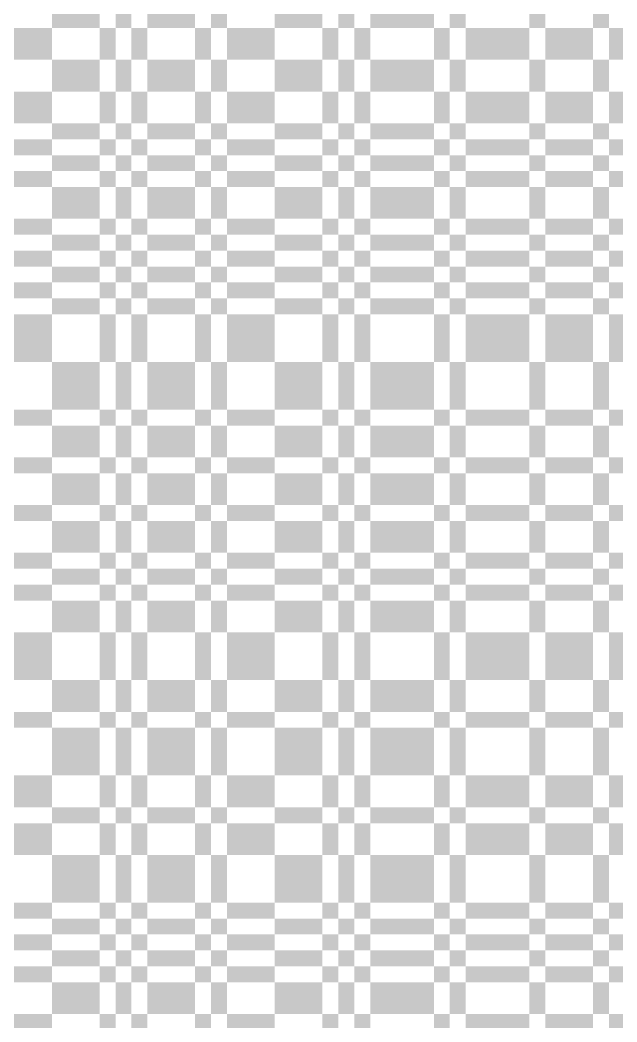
# Model space of a CAD drawing. Extents: x 0 to 200, y 0 to 200.
# Drawn here: x 150 to 165, y 75 to 100.2 of the extents above; entities that cross this region are included whole.
import ezdxf

# ---------------------------------------------------------------- set-up
doc = ezdxf.new("R2010")
doc.units = 0

msp = doc.modelspace()

# ---------------------------------------------------------------- linework, layer by layer
at = {"layer": 'CHROME'}
for points in [[(150.8, 100), (152, 100), (150.8, 100.4), (152, 100.4)], [(152.4, 100), (152.8, 100), (152.4, 100.4), (152.8, 100.4)], [(153.2, 100), (154.4, 100), (153.2, 100.4), (154.4, 100.4)], [(154.8, 100), (155.2, 100), (154.8, 100.4), (155.2, 100.4)], [(156.4, 100), (157.6, 100), (156.4, 100.4), (157.6, 100.4)], [(158, 100), (158.4, 100), (158, 100.4), (158.4, 100.4)], [(158.8, 100), (160.4, 100), (158.8, 100.4), (160.4, 100.4)], [(160.8, 100), (161.2, 100), (160.8, 100.4), (161.2, 100.4)], [(162.8, 100), (163.2, 100), (162.8, 100.4), (163.2, 100.4)], [(164.4, 100), (164.8, 100), (164.4, 100.4), (164.8, 100.4)], [(149.2, 99.2), (150.8, 99.2), (149.2, 100), (150.8, 100)], [(152, 99.2), (152.4, 99.2), (152, 100), (152.4, 100)], [(152.8, 99.2), (153.2, 99.2), (152.8, 100), (153.2, 100)], [(154.4, 99.2), (154.8, 99.2), (154.4, 100), (154.8, 100)], [(155.2, 99.2), (156.4, 99.2), (155.2, 100), (156.4, 100)], [(157.6, 99.2), (158, 99.2), (157.6, 100), (158, 100)], [(158.4, 99.2), (158.8, 99.2), (158.4, 100), (158.8, 100)], [(160.4, 99.2), (160.8, 99.2), (160.4, 100), (160.8, 100)], [(161.2, 99.2), (162.8, 99.2), (161.2, 100), (162.8, 100)], [(163.2, 99.2), (164.4, 99.2), (163.2, 100), (164.4, 100)], [(164.8, 99.2), (165.2, 99.2), (164.8, 100), (165.2, 100)], [(150.8, 98.4), (152, 98.4), (150.8, 99.2), (152, 99.2)], [(152.4, 98.4), (152.8, 98.4), (152.4, 99.2), (152.8, 99.2)], [(153.2, 98.4), (154.4, 98.4), (153.2, 99.2), (154.4, 99.2)], [(154.8, 98.4), (155.2, 98.4), (154.8, 99.2), (155.2, 99.2)], [(156.4, 98.4), (157.6, 98.4), (156.4, 99.2), (157.6, 99.2)], [(158, 98.4), (158.4, 98.4), (158, 99.2), (158.4, 99.2)], [(158.8, 98.4), (160.4, 98.4), (158.8, 99.2), (160.4, 99.2)], [(160.8, 98.4), (161.2, 98.4), (160.8, 99.2), (161.2, 99.2)], [(162.8, 98.4), (163.2, 98.4), (162.8, 99.2), (163.2, 99.2)], [(164.4, 98.4), (164.8, 98.4), (164.4, 99.2), (164.8, 99.2)], [(149.2, 97.6), (150.8, 97.6), (149.2, 98.4), (150.8, 98.4)], [(152, 97.6), (152.4, 97.6), (152, 98.4), (152.4, 98.4)], [(152.8, 97.6), (153.2, 97.6), (152.8, 98.4), (153.2, 98.4)], [(154.4, 97.6), (154.8, 97.6), (154.4, 98.4), (154.8, 98.4)], [(155.2, 97.6), (156.4, 97.6), (155.2, 98.4), (156.4, 98.4)], [(157.6, 97.6), (158, 97.6), (157.6, 98.4), (158, 98.4)], [(158.4, 97.6), (158.8, 97.6), (158.4, 98.4), (158.8, 98.4)], [(160.4, 97.6), (160.8, 97.6), (160.4, 98.4), (160.8, 98.4)], [(161.2, 97.6), (162.8, 97.6), (161.2, 98.4), (162.8, 98.4)], [(163.2, 97.6), (164.4, 97.6), (163.2, 98.4), (164.4, 98.4)], [(164.8, 97.6), (165.2, 97.6), (164.8, 98.4), (165.2, 98.4)], [(150.8, 97.2), (152, 97.2), (150.8, 97.6), (152, 97.6)], [(152.4, 97.2), (152.8, 97.2), (152.4, 97.6), (152.8, 97.6)], [(153.2, 97.2), (154.4, 97.2), (153.2, 97.6), (154.4, 97.6)], [(154.8, 97.2), (155.2, 97.2), (154.8, 97.6), (155.2, 97.6)], [(156.4, 97.2), (157.6, 97.2), (156.4, 97.6), (157.6, 97.6)], [(158, 97.2), (158.4, 97.2), (158, 97.6), (158.4, 97.6)], [(158.8, 97.2), (160.4, 97.2), (158.8, 97.6), (160.4, 97.6)], [(160.8, 97.2), (161.2, 97.2), (160.8, 97.6), (161.2, 97.6)], [(162.8, 97.2), (163.2, 97.2), (162.8, 97.6), (163.2, 97.6)], [(164.4, 97.2), (164.8, 97.2), (164.4, 97.6), (164.8, 97.6)], [(149.2, 96.8), (150.8, 96.8), (149.2, 97.2), (150.8, 97.2)], [(152, 96.8), (152.4, 96.8), (152, 97.2), (152.4, 97.2)], [(152.8, 96.8), (153.2, 96.8), (152.8, 97.2), (153.2, 97.2)], [(154.4, 96.8), (154.8, 96.8), (154.4, 97.2), (154.8, 97.2)], [(155.2, 96.8), (156.4, 96.8), (155.2, 97.2), (156.4, 97.2)], [(157.6, 96.8), (158, 96.8), (157.6, 97.2), (158, 97.2)], [(158.4, 96.8), (158.8, 96.8), (158.4, 97.2), (158.8, 97.2)], [(160.4, 96.8), (160.8, 96.8), (160.4, 97.2), (160.8, 97.2)], [(161.2, 96.8), (162.8, 96.8), (161.2, 97.2), (162.8, 97.2)], [(163.2, 96.8), (164.4, 96.8), (163.2, 97.2), (164.4, 97.2)], [(164.8, 96.8), (165.2, 96.8), (164.8, 97.2), (165.2, 97.2)], [(150.8, 96.4), (152, 96.4), (150.8, 96.8), (152, 96.8)], [(152.4, 96.4), (152.8, 96.4), (152.4, 96.8), (152.8, 96.8)], [(153.2, 96.4), (154.4, 96.4), (153.2, 96.8), (154.4, 96.8)], [(154.8, 96.4), (155.2, 96.4), (154.8, 96.8), (155.2, 96.8)], [(156.4, 96.4), (157.6, 96.4), (156.4, 96.8), (157.6, 96.8)], [(158, 96.4), (158.4, 96.4), (158, 96.8), (158.4, 96.8)], [(158.8, 96.4), (160.4, 96.4), (158.8, 96.8), (160.4, 96.8)], [(160.8, 96.4), (161.2, 96.4), (160.8, 96.8), (161.2, 96.8)], [(162.8, 96.4), (163.2, 96.4), (162.8, 96.8), (163.2, 96.8)], [(164.4, 96.4), (164.8, 96.4), (164.4, 96.8), (164.8, 96.8)], [(149.2, 96), (150.8, 96), (149.2, 96.4), (150.8, 96.4)], [(152, 96), (152.4, 96), (152, 96.4), (152.4, 96.4)], [(152.8, 96), (153.2, 96), (152.8, 96.4), (153.2, 96.4)], [(154.4, 96), (154.8, 96), (154.4, 96.4), (154.8, 96.4)], [(155.2, 96), (156.4, 96), (155.2, 96.4), (156.4, 96.4)], [(157.6, 96), (158, 96), (157.6, 96.4), (158, 96.4)], [(158.4, 96), (158.8, 96), (158.4, 96.4), (158.8, 96.4)], [(160.4, 96), (160.8, 96), (160.4, 96.4), (160.8, 96.4)], [(161.2, 96), (162.8, 96), (161.2, 96.4), (162.8, 96.4)], [(163.2, 96), (164.4, 96), (163.2, 96.4), (164.4, 96.4)], [(164.8, 96), (165.2, 96), (164.8, 96.4), (165.2, 96.4)], [(150.8, 95.2), (152, 95.2), (150.8, 96), (152, 96)], [(152.4, 95.2), (152.8, 95.2), (152.4, 96), (152.8, 96)], [(153.2, 95.2), (154.4, 95.2), (153.2, 96), (154.4, 96)], [(154.8, 95.2), (155.2, 95.2), (154.8, 96), (155.2, 96)], [(156.4, 95.2), (157.6, 95.2), (156.4, 96), (157.6, 96)], [(158, 95.2), (158.4, 95.2), (158, 96), (158.4, 96)], [(158.8, 95.2), (160.4, 95.2), (158.8, 96), (160.4, 96)], [(160.8, 95.2), (161.2, 95.2), (160.8, 96), (161.2, 96)], [(162.8, 95.2), (163.2, 95.2), (162.8, 96), (163.2, 96)], [(164.4, 95.2), (164.8, 95.2), (164.4, 96), (164.8, 96)], [(149.2, 94.8), (150.8, 94.8), (149.2, 95.2), (150.8, 95.2)], [(152, 94.8), (152.4, 94.8), (152, 95.2), (152.4, 95.2)], [(152.8, 94.8), (153.2, 94.8), (152.8, 95.2), (153.2, 95.2)], [(154.4, 94.8), (154.8, 94.8), (154.4, 95.2), (154.8, 95.2)], [(155.2, 94.8), (156.4, 94.8), (155.2, 95.2), (156.4, 95.2)], [(157.6, 94.8), (158, 94.8), (157.6, 95.2), (158, 95.2)], [(158.4, 94.8), (158.8, 94.8), (158.4, 95.2), (158.8, 95.2)], [(160.4, 94.8), (160.8, 94.8), (160.4, 95.2), (160.8, 95.2)], [(161.2, 94.8), (162.8, 94.8), (161.2, 95.2), (162.8, 95.2)], [(163.2, 94.8), (164.4, 94.8), (163.2, 95.2), (164.4, 95.2)], [(164.8, 94.8), (165.2, 94.8), (164.8, 95.2), (165.2, 95.2)], [(150.8, 94.4), (152, 94.4), (150.8, 94.8), (152, 94.8)], [(152.4, 94.4), (152.8, 94.4), (152.4, 94.8), (152.8, 94.8)], [(153.2, 94.4), (154.4, 94.4), (153.2, 94.8), (154.4, 94.8)], [(154.8, 94.4), (155.2, 94.4), (154.8, 94.8), (155.2, 94.8)], [(156.4, 94.4), (157.6, 94.4), (156.4, 94.8), (157.6, 94.8)], [(158, 94.4), (158.4, 94.4), (158, 94.8), (158.4, 94.8)], [(158.8, 94.4), (160.4, 94.4), (158.8, 94.8), (160.4, 94.8)], [(160.8, 94.4), (161.2, 94.4), (160.8, 94.8), (161.2, 94.8)], [(162.8, 94.4), (163.2, 94.4), (162.8, 94.8), (163.2, 94.8)], [(164.4, 94.4), (164.8, 94.4), (164.4, 94.8), (164.8, 94.8)], [(149.2, 94), (150.8, 94), (149.2, 94.4), (150.8, 94.4)], [(152, 94), (152.4, 94), (152, 94.4), (152.4, 94.4)], [(152.8, 94), (153.2, 94), (152.8, 94.4), (153.2, 94.4)], [(154.4, 94), (154.8, 94), (154.4, 94.4), (154.8, 94.4)], [(155.2, 94), (156.4, 94), (155.2, 94.4), (156.4, 94.4)], [(157.6, 94), (158, 94), (157.6, 94.4), (158, 94.4)], [(158.4, 94), (158.8, 94), (158.4, 94.4), (158.8, 94.4)], [(160.4, 94), (160.8, 94), (160.4, 94.4), (160.8, 94.4)], [(161.2, 94), (162.8, 94), (161.2, 94.4), (162.8, 94.4)], [(163.2, 94), (164.4, 94), (163.2, 94.4), (164.4, 94.4)], [(164.8, 94), (165.2, 94), (164.8, 94.4), (165.2, 94.4)], [(150.8, 93.6), (152, 93.6), (150.8, 94), (152, 94)], [(152.4, 93.6), (152.8, 93.6), (152.4, 94), (152.8, 94)], [(153.2, 93.6), (154.4, 93.6), (153.2, 94), (154.4, 94)], [(154.8, 93.6), (155.2, 93.6), (154.8, 94), (155.2, 94)], [(156.4, 93.6), (157.6, 93.6), (156.4, 94), (157.6, 94)], [(158, 93.6), (158.4, 93.6), (158, 94), (158.4, 94)], [(158.8, 93.6), (160.4, 93.6), (158.8, 94), (160.4, 94)], [(160.8, 93.6), (161.2, 93.6), (160.8, 94), (161.2, 94)], [(162.8, 93.6), (163.2, 93.6), (162.8, 94), (163.2, 94)], [(164.4, 93.6), (164.8, 93.6), (164.4, 94), (164.8, 94)], [(149.2, 93.2), (150.8, 93.2), (149.2, 93.6), (150.8, 93.6)], [(152, 93.2), (152.4, 93.2), (152, 93.6), (152.4, 93.6)], [(152.8, 93.2), (153.2, 93.2), (152.8, 93.6), (153.2, 93.6)], [(154.4, 93.2), (154.8, 93.2), (154.4, 93.6), (154.8, 93.6)], [(155.2, 93.2), (156.4, 93.2), (155.2, 93.6), (156.4, 93.6)], [(157.6, 93.2), (158, 93.2), (157.6, 93.6), (158, 93.6)], [(158.4, 93.2), (158.8, 93.2), (158.4, 93.6), (158.8, 93.6)], [(160.4, 93.2), (160.8, 93.2), (160.4, 93.6), (160.8, 93.6)], [(161.2, 93.2), (162.8, 93.2), (161.2, 93.6), (162.8, 93.6)], [(163.2, 93.2), (164.4, 93.2), (163.2, 93.6), (164.4, 93.6)], [(164.8, 93.2), (165.2, 93.2), (164.8, 93.6), (165.2, 93.6)], [(150.8, 92.8), (152, 92.8), (150.8, 93.2), (152, 93.2)], [(152.4, 92.8), (152.8, 92.8), (152.4, 93.2), (152.8, 93.2)], [(153.2, 92.8), (154.4, 92.8), (153.2, 93.2), (154.4, 93.2)], [(154.8, 92.8), (155.2, 92.8), (154.8, 93.2), (155.2, 93.2)], [(156.4, 92.8), (157.6, 92.8), (156.4, 93.2), (157.6, 93.2)], [(158, 92.8), (158.4, 92.8), (158, 93.2), (158.4, 93.2)], [(158.8, 92.8), (160.4, 92.8), (158.8, 93.2), (160.4, 93.2)], [(160.8, 92.8), (161.2, 92.8), (160.8, 93.2), (161.2, 93.2)], [(162.8, 92.8), (163.2, 92.8), (162.8, 93.2), (163.2, 93.2)], [(164.4, 92.8), (164.8, 92.8), (164.4, 93.2), (164.8, 93.2)], [(149.2, 91.6), (150.8, 91.6), (149.2, 92.8), (150.8, 92.8)], [(152, 91.6), (152.4, 91.6), (152, 92.8), (152.4, 92.8)], [(152.8, 91.6), (153.2, 91.6), (152.8, 92.8), (153.2, 92.8)], [(154.4, 91.6), (154.8, 91.6), (154.4, 92.8), (154.8, 92.8)], [(155.2, 91.6), (156.4, 91.6), (155.2, 92.8), (156.4, 92.8)], [(157.6, 91.6), (158, 91.6), (157.6, 92.8), (158, 92.8)], [(158.4, 91.6), (158.8, 91.6), (158.4, 92.8), (158.8, 92.8)], [(160.4, 91.6), (160.8, 91.6), (160.4, 92.8), (160.8, 92.8)], [(161.2, 91.6), (162.8, 91.6), (161.2, 92.8), (162.8, 92.8)], [(163.2, 91.6), (164.4, 91.6), (163.2, 92.8), (164.4, 92.8)], [(164.8, 91.6), (165.2, 91.6), (164.8, 92.8), (165.2, 92.8)], [(150.8, 90.4), (152, 90.4), (150.8, 91.6), (152, 91.6)], [(152.4, 90.4), (152.8, 90.4), (152.4, 91.6), (152.8, 91.6)], [(153.2, 90.4), (154.4, 90.4), (153.2, 91.6), (154.4, 91.6)], [(154.8, 90.4), (155.2, 90.4), (154.8, 91.6), (155.2, 91.6)], [(156.4, 90.4), (157.6, 90.4), (156.4, 91.6), (157.6, 91.6)], [(158, 90.4), (158.4, 90.4), (158, 91.6), (158.4, 91.6)], [(158.8, 90.4), (160.4, 90.4), (158.8, 91.6), (160.4, 91.6)], [(160.8, 90.4), (161.2, 90.4), (160.8, 91.6), (161.2, 91.6)], [(162.8, 90.4), (163.2, 90.4), (162.8, 91.6), (163.2, 91.6)], [(164.4, 90.4), (164.8, 90.4), (164.4, 91.6), (164.8, 91.6)], [(149.2, 90), (150.8, 90), (149.2, 90.4), (150.8, 90.4)], [(152, 90), (152.4, 90), (152, 90.4), (152.4, 90.4)], [(152.8, 90), (153.2, 90), (152.8, 90.4), (153.2, 90.4)], [(154.4, 90), (154.8, 90), (154.4, 90.4), (154.8, 90.4)], [(155.2, 90), (156.4, 90), (155.2, 90.4), (156.4, 90.4)], [(157.6, 90), (158, 90), (157.6, 90.4), (158, 90.4)], [(158.4, 90), (158.8, 90), (158.4, 90.4), (158.8, 90.4)], [(160.4, 90), (160.8, 90), (160.4, 90.4), (160.8, 90.4)], [(161.2, 90), (162.8, 90), (161.2, 90.4), (162.8, 90.4)], [(163.2, 90), (164.4, 90), (163.2, 90.4), (164.4, 90.4)], [(164.8, 90), (165.2, 90), (164.8, 90.4), (165.2, 90.4)], [(150.8, 89.2), (152, 89.2), (150.8, 90), (152, 90)], [(152.4, 89.2), (152.8, 89.2), (152.4, 90), (152.8, 90)], [(153.2, 89.2), (154.4, 89.2), (153.2, 90), (154.4, 90)], [(154.8, 89.2), (155.2, 89.2), (154.8, 90), (155.2, 90)], [(156.4, 89.2), (157.6, 89.2), (156.4, 90), (157.6, 90)], [(158, 89.2), (158.4, 89.2), (158, 90), (158.4, 90)], [(158.8, 89.2), (160.4, 89.2), (158.8, 90), (160.4, 90)], [(160.8, 89.2), (161.2, 89.2), (160.8, 90), (161.2, 90)], [(162.8, 89.2), (163.2, 89.2), (162.8, 90), (163.2, 90)], [(164.4, 89.2), (164.8, 89.2), (164.4, 90), (164.8, 90)], [(149.2, 88.8), (150.8, 88.8), (149.2, 89.2), (150.8, 89.2)], [(152, 88.8), (152.4, 88.8), (152, 89.2), (152.4, 89.2)], [(152.8, 88.8), (153.2, 88.8), (152.8, 89.2), (153.2, 89.2)], [(154.4, 88.8), (154.8, 88.8), (154.4, 89.2), (154.8, 89.2)], [(155.2, 88.8), (156.4, 88.8), (155.2, 89.2), (156.4, 89.2)], [(157.6, 88.8), (158, 88.8), (157.6, 89.2), (158, 89.2)], [(158.4, 88.8), (158.8, 88.8), (158.4, 89.2), (158.8, 89.2)], [(160.4, 88.8), (160.8, 88.8), (160.4, 89.2), (160.8, 89.2)], [(161.2, 88.8), (162.8, 88.8), (161.2, 89.2), (162.8, 89.2)], [(163.2, 88.8), (164.4, 88.8), (163.2, 89.2), (164.4, 89.2)], [(164.8, 88.8), (165.2, 88.8), (164.8, 89.2), (165.2, 89.2)], [(150.8, 88), (152, 88), (150.8, 88.8), (152, 88.8)], [(152.4, 88), (152.8, 88), (152.4, 88.8), (152.8, 88.8)], [(153.2, 88), (154.4, 88), (153.2, 88.8), (154.4, 88.8)], [(154.8, 88), (155.2, 88), (154.8, 88.8), (155.2, 88.8)], [(156.4, 88), (157.6, 88), (156.4, 88.8), (157.6, 88.8)], [(158, 88), (158.4, 88), (158, 88.8), (158.4, 88.8)], [(158.8, 88), (160.4, 88), (158.8, 88.8), (160.4, 88.8)], [(160.8, 88), (161.2, 88), (160.8, 88.8), (161.2, 88.8)], [(162.8, 88), (163.2, 88), (162.8, 88.8), (163.2, 88.8)], [(164.4, 88), (164.8, 88), (164.4, 88.8), (164.8, 88.8)], [(149.2, 87.6), (150.8, 87.6), (149.2, 88), (150.8, 88)], [(152, 87.6), (152.4, 87.6), (152, 88), (152.4, 88)], [(152.8, 87.6), (153.2, 87.6), (152.8, 88), (153.2, 88)], [(154.4, 87.6), (154.8, 87.6), (154.4, 88), (154.8, 88)], [(155.2, 87.6), (156.4, 87.6), (155.2, 88), (156.4, 88)], [(157.6, 87.6), (158, 87.6), (157.6, 88), (158, 88)], [(158.4, 87.6), (158.8, 87.6), (158.4, 88), (158.8, 88)], [(160.4, 87.6), (160.8, 87.6), (160.4, 88), (160.8, 88)], [(161.2, 87.6), (162.8, 87.6), (161.2, 88), (162.8, 88)], [(163.2, 87.6), (164.4, 87.6), (163.2, 88), (164.4, 88)], [(164.8, 87.6), (165.2, 87.6), (164.8, 88), (165.2, 88)], [(150.8, 86.8), (152, 86.8), (150.8, 87.6), (152, 87.6)], [(152.4, 86.8), (152.8, 86.8), (152.4, 87.6), (152.8, 87.6)], [(153.2, 86.8), (154.4, 86.8), (153.2, 87.6), (154.4, 87.6)], [(154.8, 86.8), (155.2, 86.8), (154.8, 87.6), (155.2, 87.6)], [(156.4, 86.8), (157.6, 86.8), (156.4, 87.6), (157.6, 87.6)], [(158, 86.8), (158.4, 86.8), (158, 87.6), (158.4, 87.6)], [(158.8, 86.8), (160.4, 86.8), (158.8, 87.6), (160.4, 87.6)], [(160.8, 86.8), (161.2, 86.8), (160.8, 87.6), (161.2, 87.6)], [(162.8, 86.8), (163.2, 86.8), (162.8, 87.6), (163.2, 87.6)], [(164.4, 86.8), (164.8, 86.8), (164.4, 87.6), (164.8, 87.6)], [(149.2, 86.4), (150.8, 86.4), (149.2, 86.8), (150.8, 86.8)], [(152, 86.4), (152.4, 86.4), (152, 86.8), (152.4, 86.8)], [(152.8, 86.4), (153.2, 86.4), (152.8, 86.8), (153.2, 86.8)], [(154.4, 86.4), (154.8, 86.4), (154.4, 86.8), (154.8, 86.8)], [(155.2, 86.4), (156.4, 86.4), (155.2, 86.8), (156.4, 86.8)], [(157.6, 86.4), (158, 86.4), (157.6, 86.8), (158, 86.8)], [(158.4, 86.4), (158.8, 86.4), (158.4, 86.8), (158.8, 86.8)], [(160.4, 86.4), (160.8, 86.4), (160.4, 86.8), (160.8, 86.8)], [(161.2, 86.4), (162.8, 86.4), (161.2, 86.8), (162.8, 86.8)], [(163.2, 86.4), (164.4, 86.4), (163.2, 86.8), (164.4, 86.8)], [(164.8, 86.4), (165.2, 86.4), (164.8, 86.8), (165.2, 86.8)], [(150.8, 86), (152, 86), (150.8, 86.4), (152, 86.4)], [(152.4, 86), (152.8, 86), (152.4, 86.4), (152.8, 86.4)], [(153.2, 86), (154.4, 86), (153.2, 86.4), (154.4, 86.4)], [(154.8, 86), (155.2, 86), (154.8, 86.4), (155.2, 86.4)], [(156.4, 86), (157.6, 86), (156.4, 86.4), (157.6, 86.4)], [(158, 86), (158.4, 86), (158, 86.4), (158.4, 86.4)], [(158.8, 86), (160.4, 86), (158.8, 86.4), (160.4, 86.4)], [(160.8, 86), (161.2, 86), (160.8, 86.4), (161.2, 86.4)], [(162.8, 86), (163.2, 86), (162.8, 86.4), (163.2, 86.4)], [(164.4, 86), (164.8, 86), (164.4, 86.4), (164.8, 86.4)], [(149.2, 85.6), (150.8, 85.6), (149.2, 86), (150.8, 86)], [(152, 85.6), (152.4, 85.6), (152, 86), (152.4, 86)], [(152.8, 85.6), (153.2, 85.6), (152.8, 86), (153.2, 86)], [(154.4, 85.6), (154.8, 85.6), (154.4, 86), (154.8, 86)], [(155.2, 85.6), (156.4, 85.6), (155.2, 86), (156.4, 86)], [(157.6, 85.6), (158, 85.6), (157.6, 86), (158, 86)], [(158.4, 85.6), (158.8, 85.6), (158.4, 86), (158.8, 86)], [(160.4, 85.6), (160.8, 85.6), (160.4, 86), (160.8, 86)], [(161.2, 85.6), (162.8, 85.6), (161.2, 86), (162.8, 86)], [(163.2, 85.6), (164.4, 85.6), (163.2, 86), (164.4, 86)], [(164.8, 85.6), (165.2, 85.6), (164.8, 86), (165.2, 86)], [(150.8, 84.8), (152, 84.8), (150.8, 85.6), (152, 85.6)], [(152.4, 84.8), (152.8, 84.8), (152.4, 85.6), (152.8, 85.6)], [(153.2, 84.8), (154.4, 84.8), (153.2, 85.6), (154.4, 85.6)], [(154.8, 84.8), (155.2, 84.8), (154.8, 85.6), (155.2, 85.6)], [(156.4, 84.8), (157.6, 84.8), (156.4, 85.6), (157.6, 85.6)], [(158, 84.8), (158.4, 84.8), (158, 85.6), (158.4, 85.6)], [(158.8, 84.8), (160.4, 84.8), (158.8, 85.6), (160.4, 85.6)], [(160.8, 84.8), (161.2, 84.8), (160.8, 85.6), (161.2, 85.6)], [(162.8, 84.8), (163.2, 84.8), (162.8, 85.6), (163.2, 85.6)], [(164.4, 84.8), (164.8, 84.8), (164.4, 85.6), (164.8, 85.6)], [(149.2, 83.6), (150.8, 83.6), (149.2, 84.8), (150.8, 84.8)], [(152, 83.6), (152.4, 83.6), (152, 84.8), (152.4, 84.8)], [(152.8, 83.6), (153.2, 83.6), (152.8, 84.8), (153.2, 84.8)], [(154.4, 83.6), (154.8, 83.6), (154.4, 84.8), (154.8, 84.8)], [(155.2, 83.6), (156.4, 83.6), (155.2, 84.8), (156.4, 84.8)], [(157.6, 83.6), (158, 83.6), (157.6, 84.8), (158, 84.8)], [(158.4, 83.6), (158.8, 83.6), (158.4, 84.8), (158.8, 84.8)], [(160.4, 83.6), (160.8, 83.6), (160.4, 84.8), (160.8, 84.8)], [(161.2, 83.6), (162.8, 83.6), (161.2, 84.8), (162.8, 84.8)], [(163.2, 83.6), (164.4, 83.6), (163.2, 84.8), (164.4, 84.8)], [(164.8, 83.6), (165.2, 83.6), (164.8, 84.8), (165.2, 84.8)], [(150.8, 82.8), (152, 82.8), (150.8, 83.6), (152, 83.6)], [(152.4, 82.8), (152.8, 82.8), (152.4, 83.6), (152.8, 83.6)], [(153.2, 82.8), (154.4, 82.8), (153.2, 83.6), (154.4, 83.6)], [(154.8, 82.8), (155.2, 82.8), (154.8, 83.6), (155.2, 83.6)], [(156.4, 82.8), (157.6, 82.8), (156.4, 83.6), (157.6, 83.6)], [(158, 82.8), (158.4, 82.8), (158, 83.6), (158.4, 83.6)], [(158.8, 82.8), (160.4, 82.8), (158.8, 83.6), (160.4, 83.6)], [(160.8, 82.8), (161.2, 82.8), (160.8, 83.6), (161.2, 83.6)], [(162.8, 82.8), (163.2, 82.8), (162.8, 83.6), (163.2, 83.6)], [(164.4, 82.8), (164.8, 82.8), (164.4, 83.6), (164.8, 83.6)], [(149.2, 82.4), (150.8, 82.4), (149.2, 82.8), (150.8, 82.8)], [(152, 82.4), (152.4, 82.4), (152, 82.8), (152.4, 82.8)], [(152.8, 82.4), (153.2, 82.4), (152.8, 82.8), (153.2, 82.8)], [(154.4, 82.4), (154.8, 82.4), (154.4, 82.8), (154.8, 82.8)], [(155.2, 82.4), (156.4, 82.4), (155.2, 82.8), (156.4, 82.8)], [(157.6, 82.4), (158, 82.4), (157.6, 82.8), (158, 82.8)], [(158.4, 82.4), (158.8, 82.4), (158.4, 82.8), (158.8, 82.8)], [(160.4, 82.4), (160.8, 82.4), (160.4, 82.8), (160.8, 82.8)], [(161.2, 82.4), (162.8, 82.4), (161.2, 82.8), (162.8, 82.8)], [(163.2, 82.4), (164.4, 82.4), (163.2, 82.8), (164.4, 82.8)], [(164.8, 82.4), (165.2, 82.4), (164.8, 82.8), (165.2, 82.8)], [(150.8, 81.2), (152, 81.2), (150.8, 82.4), (152, 82.4)], [(152.4, 81.2), (152.8, 81.2), (152.4, 82.4), (152.8, 82.4)], [(153.2, 81.2), (154.4, 81.2), (153.2, 82.4), (154.4, 82.4)], [(154.8, 81.2), (155.2, 81.2), (154.8, 82.4), (155.2, 82.4)], [(156.4, 81.2), (157.6, 81.2), (156.4, 82.4), (157.6, 82.4)], [(158, 81.2), (158.4, 81.2), (158, 82.4), (158.4, 82.4)], [(158.8, 81.2), (160.4, 81.2), (158.8, 82.4), (160.4, 82.4)], [(160.8, 81.2), (161.2, 81.2), (160.8, 82.4), (161.2, 82.4)], [(162.8, 81.2), (163.2, 81.2), (162.8, 82.4), (163.2, 82.4)], [(164.4, 81.2), (164.8, 81.2), (164.4, 82.4), (164.8, 82.4)], [(149.2, 80.4), (150.8, 80.4), (149.2, 81.2), (150.8, 81.2)], [(152, 80.4), (152.4, 80.4), (152, 81.2), (152.4, 81.2)], [(152.8, 80.4), (153.2, 80.4), (152.8, 81.2), (153.2, 81.2)], [(154.4, 80.4), (154.8, 80.4), (154.4, 81.2), (154.8, 81.2)], [(155.2, 80.4), (156.4, 80.4), (155.2, 81.2), (156.4, 81.2)], [(157.6, 80.4), (158, 80.4), (157.6, 81.2), (158, 81.2)], [(158.4, 80.4), (158.8, 80.4), (158.4, 81.2), (158.8, 81.2)], [(160.4, 80.4), (160.8, 80.4), (160.4, 81.2), (160.8, 81.2)], [(161.2, 80.4), (162.8, 80.4), (161.2, 81.2), (162.8, 81.2)], [(163.2, 80.4), (164.4, 80.4), (163.2, 81.2), (164.4, 81.2)], [(164.8, 80.4), (165.2, 80.4), (164.8, 81.2), (165.2, 81.2)], [(150.8, 80), (152, 80), (150.8, 80.4), (152, 80.4)], [(152.4, 80), (152.8, 80), (152.4, 80.4), (152.8, 80.4)], [(153.2, 80), (154.4, 80), (153.2, 80.4), (154.4, 80.4)], [(154.8, 80), (155.2, 80), (154.8, 80.4), (155.2, 80.4)], [(156.4, 80), (157.6, 80), (156.4, 80.4), (157.6, 80.4)], [(158, 80), (158.4, 80), (158, 80.4), (158.4, 80.4)], [(158.8, 80), (160.4, 80), (158.8, 80.4), (160.4, 80.4)], [(160.8, 80), (161.2, 80), (160.8, 80.4), (161.2, 80.4)], [(162.8, 80), (163.2, 80), (162.8, 80.4), (163.2, 80.4)], [(164.4, 80), (164.8, 80), (164.4, 80.4), (164.8, 80.4)], [(149.2, 79.2), (150.8, 79.2), (149.2, 80), (150.8, 80)], [(152, 79.2), (152.4, 79.2), (152, 80), (152.4, 80)], [(152.8, 79.2), (153.2, 79.2), (152.8, 80), (153.2, 80)], [(154.4, 79.2), (154.8, 79.2), (154.4, 80), (154.8, 80)], [(155.2, 79.2), (156.4, 79.2), (155.2, 80), (156.4, 80)], [(157.6, 79.2), (158, 79.2), (157.6, 80), (158, 80)], [(158.4, 79.2), (158.8, 79.2), (158.4, 80), (158.8, 80)], [(160.4, 79.2), (160.8, 79.2), (160.4, 80), (160.8, 80)], [(161.2, 79.2), (162.8, 79.2), (161.2, 80), (162.8, 80)], [(163.2, 79.2), (164.4, 79.2), (163.2, 80), (164.4, 80)], [(164.8, 79.2), (165.2, 79.2), (164.8, 80), (165.2, 80)], [(150.8, 78), (152, 78), (150.8, 79.2), (152, 79.2)], [(152.4, 78), (152.8, 78), (152.4, 79.2), (152.8, 79.2)], [(153.2, 78), (154.4, 78), (153.2, 79.2), (154.4, 79.2)], [(154.8, 78), (155.2, 78), (154.8, 79.2), (155.2, 79.2)], [(156.4, 78), (157.6, 78), (156.4, 79.2), (157.6, 79.2)], [(158, 78), (158.4, 78), (158, 79.2), (158.4, 79.2)], [(158.8, 78), (160.4, 78), (158.8, 79.2), (160.4, 79.2)], [(160.8, 78), (161.2, 78), (160.8, 79.2), (161.2, 79.2)], [(162.8, 78), (163.2, 78), (162.8, 79.2), (163.2, 79.2)], [(164.4, 78), (164.8, 78), (164.4, 79.2), (164.8, 79.2)], [(149.2, 77.6), (150.8, 77.6), (149.2, 78), (150.8, 78)], [(152, 77.6), (152.4, 77.6), (152, 78), (152.4, 78)], [(152.8, 77.6), (153.2, 77.6), (152.8, 78), (153.2, 78)], [(154.4, 77.6), (154.8, 77.6), (154.4, 78), (154.8, 78)], [(155.2, 77.6), (156.4, 77.6), (155.2, 78), (156.4, 78)], [(157.6, 77.6), (158, 77.6), (157.6, 78), (158, 78)], [(158.4, 77.6), (158.8, 77.6), (158.4, 78), (158.8, 78)], [(160.4, 77.6), (160.8, 77.6), (160.4, 78), (160.8, 78)], [(161.2, 77.6), (162.8, 77.6), (161.2, 78), (162.8, 78)], [(163.2, 77.6), (164.4, 77.6), (163.2, 78), (164.4, 78)], [(164.8, 77.6), (165.2, 77.6), (164.8, 78), (165.2, 78)], [(150.8, 77.2), (152, 77.2), (150.8, 77.6), (152, 77.6)], [(152.4, 77.2), (152.8, 77.2), (152.4, 77.6), (152.8, 77.6)], [(153.2, 77.2), (154.4, 77.2), (153.2, 77.6), (154.4, 77.6)], [(154.8, 77.2), (155.2, 77.2), (154.8, 77.6), (155.2, 77.6)], [(156.4, 77.2), (157.6, 77.2), (156.4, 77.6), (157.6, 77.6)], [(158, 77.2), (158.4, 77.2), (158, 77.6), (158.4, 77.6)], [(158.8, 77.2), (160.4, 77.2), (158.8, 77.6), (160.4, 77.6)], [(160.8, 77.2), (161.2, 77.2), (160.8, 77.6), (161.2, 77.6)], [(162.8, 77.2), (163.2, 77.2), (162.8, 77.6), (163.2, 77.6)], [(164.4, 77.2), (164.8, 77.2), (164.4, 77.6), (164.8, 77.6)], [(149.2, 76.8), (150.8, 76.8), (149.2, 77.2), (150.8, 77.2)], [(152, 76.8), (152.4, 76.8), (152, 77.2), (152.4, 77.2)], [(152.8, 76.8), (153.2, 76.8), (152.8, 77.2), (153.2, 77.2)], [(154.4, 76.8), (154.8, 76.8), (154.4, 77.2), (154.8, 77.2)], [(155.2, 76.8), (156.4, 76.8), (155.2, 77.2), (156.4, 77.2)], [(157.6, 76.8), (158, 76.8), (157.6, 77.2), (158, 77.2)], [(158.4, 76.8), (158.8, 76.8), (158.4, 77.2), (158.8, 77.2)], [(160.4, 76.8), (160.8, 76.8), (160.4, 77.2), (160.8, 77.2)], [(161.2, 76.8), (162.8, 76.8), (161.2, 77.2), (162.8, 77.2)], [(163.2, 76.8), (164.4, 76.8), (163.2, 77.2), (164.4, 77.2)], [(164.8, 76.8), (165.2, 76.8), (164.8, 77.2), (165.2, 77.2)], [(150.8, 76.4), (152, 76.4), (150.8, 76.8), (152, 76.8)], [(152.4, 76.4), (152.8, 76.4), (152.4, 76.8), (152.8, 76.8)], [(153.2, 76.4), (154.4, 76.4), (153.2, 76.8), (154.4, 76.8)], [(154.8, 76.4), (155.2, 76.4), (154.8, 76.8), (155.2, 76.8)], [(156.4, 76.4), (157.6, 76.4), (156.4, 76.8), (157.6, 76.8)], [(158, 76.4), (158.4, 76.4), (158, 76.8), (158.4, 76.8)], [(158.8, 76.4), (160.4, 76.4), (158.8, 76.8), (160.4, 76.8)], [(160.8, 76.4), (161.2, 76.4), (160.8, 76.8), (161.2, 76.8)], [(162.8, 76.4), (163.2, 76.4), (162.8, 76.8), (163.2, 76.8)], [(164.4, 76.4), (164.8, 76.4), (164.4, 76.8), (164.8, 76.8)], [(149.2, 76), (150.8, 76), (149.2, 76.4), (150.8, 76.4)], [(152, 76), (152.4, 76), (152, 76.4), (152.4, 76.4)], [(152.8, 76), (153.2, 76), (152.8, 76.4), (153.2, 76.4)], [(154.4, 76), (154.8, 76), (154.4, 76.4), (154.8, 76.4)], [(155.2, 76), (156.4, 76), (155.2, 76.4), (156.4, 76.4)], [(157.6, 76), (158, 76), (157.6, 76.4), (158, 76.4)], [(158.4, 76), (158.8, 76), (158.4, 76.4), (158.8, 76.4)], [(160.4, 76), (160.8, 76), (160.4, 76.4), (160.8, 76.4)], [(161.2, 76), (162.8, 76), (161.2, 76.4), (162.8, 76.4)], [(163.2, 76), (164.4, 76), (163.2, 76.4), (164.4, 76.4)], [(164.8, 76), (165.2, 76), (164.8, 76.4), (165.2, 76.4)], [(150.8, 75.2), (152, 75.2), (150.8, 76), (152, 76)], [(152.4, 75.2), (152.8, 75.2), (152.4, 76), (152.8, 76)], [(153.2, 75.2), (154.4, 75.2), (153.2, 76), (154.4, 76)], [(154.8, 75.2), (155.2, 75.2), (154.8, 76), (155.2, 76)], [(156.4, 75.2), (157.6, 75.2), (156.4, 76), (157.6, 76)], [(158, 75.2), (158.4, 75.2), (158, 76), (158.4, 76)], [(158.8, 75.2), (160.4, 75.2), (158.8, 76), (160.4, 76)], [(160.8, 75.2), (161.2, 75.2), (160.8, 76), (161.2, 76)], [(162.8, 75.2), (163.2, 75.2), (162.8, 76), (163.2, 76)], [(164.4, 75.2), (164.8, 75.2), (164.4, 76), (164.8, 76)], [(149.2, 74.8), (150.8, 74.8), (149.2, 75.2), (150.8, 75.2)], [(152, 74.8), (152.4, 74.8), (152, 75.2), (152.4, 75.2)], [(152.8, 74.8), (153.2, 74.8), (152.8, 75.2), (153.2, 75.2)], [(154.4, 74.8), (154.8, 74.8), (154.4, 75.2), (154.8, 75.2)], [(155.2, 74.8), (156.4, 74.8), (155.2, 75.2), (156.4, 75.2)], [(157.6, 74.8), (158, 74.8), (157.6, 75.2), (158, 75.2)], [(158.4, 74.8), (158.8, 74.8), (158.4, 75.2), (158.8, 75.2)], [(160.4, 74.8), (160.8, 74.8), (160.4, 75.2), (160.8, 75.2)], [(161.2, 74.8), (162.8, 74.8), (161.2, 75.2), (162.8, 75.2)], [(163.2, 74.8), (164.4, 74.8), (163.2, 75.2), (164.4, 75.2)], [(164.8, 74.8), (165.2, 74.8), (164.8, 75.2), (165.2, 75.2)]]:
    msp.add_solid(points, dxfattribs=at)

doc.saveas('drawing.dxf')
